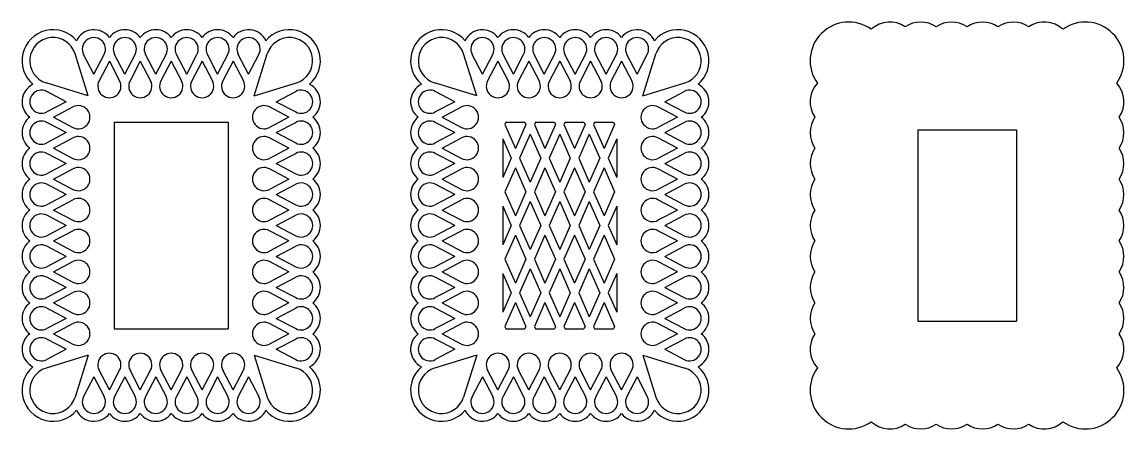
# Model space of a CAD drawing. Extents: x -1143 to -532, y -82 to 235.
# Drawn here: x -816.8 to -531.8, y -82.2 to 23 of the extents above; entities that cross this region are included whole.
import ezdxf

# ---------------------------------------------------------------- set-up
doc = ezdxf.new("R2010")
doc.units = 0
doc.layers.get('0').update_dxf_attribs({"linetype": 'CONTINUOUS'})

msp = doc.modelspace()

# ---------------------------------------------------------------- linework, layer by layer
for p, q in [((-799.726713, 3.871762), (-803.108214, 14.762571)), ((-798.247519, 9.540502), (-800.90246, 14.586526)), ((-798.247519, 9.540502), (-795.592578, 14.586526)), ((-790.247519, 9.540502), (-792.90246, 14.586526)), ((-790.247519, 9.540502), (-787.592578, 14.586526)), ((-782.247519, 9.540502), (-784.90246, 14.586526)), ((-782.247519, 9.540502), (-779.592578, 14.586526)), ((-774.247519, 9.540502), (-776.90246, 14.586526)), ((-774.247519, 9.540502), (-771.592578, 14.586526)), ((-766.247519, 9.540502), (-768.90246, 14.586526)), ((-766.247519, 9.540502), (-763.592578, 14.586526)), ((-758.247519, 9.540502), (-760.90246, 14.586526)), ((-758.247519, 9.540502), (-755.592578, 14.586526)), ((-756.768325, 3.871762), (-753.386824, 14.762571)), ((-699.225152, 3.871762), (-702.606653, 14.762571)), ((-697.745958, 9.540502), (-700.4009, 14.586526)), ((-697.745958, 9.540502), (-695.091017, 14.586526)), ((-689.745958, 9.540502), (-692.4009, 14.586526)), ((-689.745958, 9.540502), (-687.091017, 14.586526)), ((-681.745958, 9.540502), (-684.4009, 14.586526)), ((-681.745958, 9.540502), (-679.091017, 14.586526)), ((-673.745958, 9.540502), (-676.4009, 14.586526)), ((-673.745958, 9.540502), (-671.091017, 14.586526)), ((-665.745958, 9.540502), (-668.4009, 14.586526)), ((-665.745958, 9.540502), (-663.091017, 14.586526)), ((-657.745958, 9.540502), (-660.4009, 14.586526)), ((-657.745958, 9.540502), (-655.091017, 14.586526)), ((-656.266765, 3.871762), (-652.885263, 14.762571)), ((-794.247519, 12.847694), (-796.90246, 7.80167)), ((-794.247519, 12.847694), (-791.592578, 7.80167)), ((-786.247519, 12.847694), (-788.90246, 7.80167)), ((-786.247519, 12.847694), (-783.592578, 7.80167)), ((-778.247519, 12.847694), (-780.90246, 7.80167)), ((-778.247519, 12.847694), (-775.592578, 7.80167)), ((-770.247519, 12.847694), (-772.90246, 7.80167)), ((-770.247519, 12.847694), (-767.592578, 7.80167)), ((-762.247519, 12.847694), (-764.90246, 7.80167)), ((-762.247519, 12.847694), (-759.592578, 7.80167)), ((-693.745958, 12.847694), (-696.4009, 7.80167)), ((-693.745958, 12.847694), (-691.091017, 7.80167)), ((-685.745958, 12.847694), (-688.4009, 7.80167)), ((-685.745958, 12.847694), (-683.091017, 7.80167)), ((-677.745958, 12.847694), (-680.4009, 7.80167)), ((-677.745958, 12.847694), (-675.091017, 7.80167)), ((-669.745958, 12.847694), (-672.4009, 7.80167)), ((-669.745958, 12.847694), (-667.091017, 7.80167)), ((-661.745958, 12.847694), (-664.4009, 7.80167)), ((-661.745958, 12.847694), (-659.091017, 7.80167)), ((-799.726713, 3.871762), (-810.617522, 7.253263)), ((-756.768325, 3.871762), (-745.877516, 7.253263)), ((-699.225152, 3.871762), (-710.115961, 7.253263)), ((-656.266765, 3.871762), (-645.375955, 7.253263)), ((-805.395453, 2.392569), (-810.441476, 5.04751)), ((-751.099585, 2.392569), (-746.053562, 5.04751)), ((-704.893892, 2.392569), (-709.939916, 5.04751)), ((-650.598025, 2.392569), (-645.552001, 5.04751)), ((-805.395453, 2.392569), (-810.441476, -0.262373)), ((-808.702644, -1.607431), (-803.65662, 1.04751)), ((-747.792394, -1.607431), (-752.838417, 1.04751)), ((-751.099585, 2.392569), (-746.053562, -0.262373)), ((-704.893892, 2.392569), (-709.939916, -0.262373)), ((-708.201083, -1.607431), (-703.15506, 1.04751)), ((-647.290833, -1.607431), (-652.336857, 1.04751)), ((-650.598025, 2.392569), (-645.552001, -0.262373)), ((-808.702644, -1.607431), (-803.65662, -4.262373)), ((-747.792394, -1.607431), (-752.838417, -4.262373)), ((-708.201083, -1.607431), (-703.15506, -4.262373)), ((-647.290833, -1.607431), (-652.336857, -4.262373)), ((-805.395453, -5.607431), (-810.441476, -2.95249)), ((-805.395453, -5.607431), (-810.441476, -8.262373)), ((-792.997519, -2.857381), (-792.997519, -56.357481)), ((-792.997519, -2.857381), (-763.497519, -2.857381)), ((-763.497519, -2.857381), (-763.497519, -56.357481)), ((-751.099585, -5.607431), (-746.053562, -2.95249)), ((-751.099585, -5.607431), (-746.053562, -8.262373)), ((-704.893892, -5.607431), (-709.939916, -2.95249)), ((-704.893892, -5.607431), (-709.939916, -8.262373)), ((-691.664484, -2.857381), (-691.944384, -3.494717)), ((-691.944384, -3.494717), (-689.213918, -9.71203)), ((-691.664484, -2.857381), (-686.763351, -2.857381)), ((-686.483451, -3.494717), (-689.213918, -9.71203)), ((-686.763351, -2.857381), (-686.483451, -3.494717)), ((-684.019178, -2.857381), (-684.299078, -3.494717)), ((-684.299078, -3.494717), (-681.568611, -9.71203)), ((-684.019178, -2.857381), (-679.118045, -2.857381)), ((-678.838145, -3.494717), (-681.568611, -9.71203)), ((-679.118045, -2.857381), (-678.838145, -3.494717)), ((-676.373872, -2.857381), (-676.653772, -3.494717)), ((-676.653772, -3.494717), (-673.923305, -9.71203)), ((-676.373872, -2.857381), (-671.472738, -2.857381)), ((-671.192839, -3.494717), (-673.923305, -9.71203)), ((-671.472738, -2.857381), (-671.192839, -3.494717)), ((-668.728566, -2.857381), (-669.008465, -3.494717)), ((-669.008465, -3.494717), (-666.277999, -9.71203)), ((-668.728566, -2.857381), (-663.827432, -2.857381)), ((-663.547532, -3.494717), (-666.277999, -9.71203)), ((-663.827432, -2.857381), (-663.547532, -3.494717)), ((-650.598025, -5.607431), (-645.552001, -2.95249)), ((-650.598025, -5.607431), (-645.552001, -8.262373)), ((-585.134043, -4.857381), (-559.634043, -4.857381)), ((-585.134043, -4.857381), (-585.134043, -54.357481)), ((-559.634043, -4.857381), (-559.634043, -54.357481)), ((-808.702644, -9.607431), (-803.65662, -6.95249)), ((-747.792394, -9.607431), (-752.838417, -6.95249)), ((-708.201083, -9.607431), (-703.15506, -6.95249)), ((-692.495958, -7.212625), (-690.306104, -12.198955)), ((-692.495958, -7.212625), (-692.495958, -17.185285)), ((-685.391265, -5.981642), (-688.121731, -12.198955)), ((-685.391265, -5.981642), (-682.660798, -12.198955)), ((-677.745958, -5.981642), (-680.476425, -12.198955)), ((-677.745958, -5.981642), (-675.015492, -12.198955)), ((-670.100652, -5.981642), (-672.831119, -12.198955)), ((-670.100652, -5.981642), (-667.370185, -12.198955)), ((-662.995958, -7.212625), (-665.185812, -12.198955)), ((-662.995958, -7.212625), (-662.995958, -17.185285)), ((-647.290833, -9.607431), (-652.336857, -6.95249)), ((-805.395453, -13.607431), (-810.441476, -10.95249)), ((-808.702644, -9.607431), (-803.65662, -12.262373)), ((-747.792394, -9.607431), (-752.838417, -12.262373)), ((-751.099585, -13.607431), (-746.053562, -10.95249)), ((-704.893892, -13.607431), (-709.939916, -10.95249)), ((-708.201083, -9.607431), (-703.15506, -12.262373)), ((-647.290833, -9.607431), (-652.336857, -12.262373)), ((-650.598025, -13.607431), (-645.552001, -10.95249)), ((-805.395453, -13.607431), (-810.441476, -16.262373)), ((-751.099585, -13.607431), (-746.053562, -16.262373)), ((-704.893892, -13.607431), (-709.939916, -16.262373)), ((-690.306104, -12.198955), (-692.495958, -17.185285)), ((-688.121731, -12.198955), (-685.391265, -18.416268)), ((-682.660798, -12.198955), (-685.391265, -18.416268)), ((-680.476425, -12.198955), (-677.745958, -18.416268)), ((-675.015492, -12.198955), (-677.745958, -18.416268)), ((-672.831119, -12.198955), (-670.100652, -18.416268)), ((-667.370185, -12.198955), (-670.100652, -18.416268)), ((-665.185812, -12.198955), (-662.995958, -17.185285)), ((-650.598025, -13.607431), (-645.552001, -16.262373)), ((-808.702644, -17.607431), (-803.65662, -14.95249)), ((-747.792394, -17.607431), (-752.838417, -14.95249)), ((-708.201083, -17.607431), (-703.15506, -14.95249)), ((-689.213918, -14.685881), (-691.944384, -20.903193)), ((-689.213918, -14.685881), (-686.483451, -20.903193)), ((-681.568611, -14.685881), (-684.299078, -20.903193)), ((-681.568611, -14.685881), (-678.838145, -20.903193)), ((-673.923305, -14.685881), (-676.653772, -20.903193)), ((-673.923305, -14.685881), (-671.192839, -20.903193)), ((-666.277999, -14.685881), (-669.008465, -20.903193)), ((-666.277999, -14.685881), (-663.547532, -20.903193)), ((-647.290833, -17.607431), (-652.336857, -14.95249)), ((-805.395453, -21.607431), (-810.441476, -18.95249)), ((-808.702644, -17.607431), (-803.65662, -20.262373)), ((-747.792394, -17.607431), (-752.838417, -20.262373)), ((-751.099585, -21.607431), (-746.053562, -18.95249)), ((-704.893892, -21.607431), (-709.939916, -18.95249)), ((-708.201083, -17.607431), (-703.15506, -20.262373)), ((-647.290833, -17.607431), (-652.336857, -20.262373)), ((-650.598025, -21.607431), (-645.552001, -18.95249)), ((-805.395453, -21.607431), (-810.441476, -24.262373)), ((-751.099585, -21.607431), (-746.053562, -24.262373)), ((-704.893892, -21.607431), (-709.939916, -24.262373)), ((-691.944384, -20.903193), (-689.213918, -27.120506)), ((-686.483451, -20.903193), (-689.213918, -27.120506)), ((-684.299078, -20.903193), (-681.568611, -27.120506)), ((-678.838145, -20.903193), (-681.568611, -27.120506)), ((-676.653772, -20.903193), (-673.923305, -27.120506)), ((-671.192839, -20.903193), (-673.923305, -27.120506)), ((-669.008465, -20.903193), (-666.277999, -27.120506)), ((-663.547532, -20.903193), (-666.277999, -27.120506)), ((-650.598025, -21.607431), (-645.552001, -24.262373)), ((-808.702644, -25.607431), (-803.65662, -22.95249)), ((-808.702644, -25.607431), (-803.65662, -28.262373)), ((-747.792394, -25.607431), (-752.838417, -22.95249)), ((-747.792394, -25.607431), (-752.838417, -28.262373)), ((-708.201083, -25.607431), (-703.15506, -22.95249)), ((-708.201083, -25.607431), (-703.15506, -28.262373)), ((-692.495958, -24.621101), (-690.306104, -29.607431)), ((-692.495958, -24.621101), (-692.495958, -34.593762)), ((-685.391265, -23.390119), (-688.121731, -29.607431)), ((-685.391265, -23.390119), (-682.660798, -29.607431)), ((-677.745958, -23.390119), (-680.476425, -29.607431)), ((-677.745958, -23.390119), (-675.015492, -29.607431)), ((-670.100652, -23.390119), (-672.831119, -29.607431)), ((-670.100652, -23.390119), (-667.370185, -29.607431)), ((-662.995958, -24.621101), (-665.185812, -29.607431)), ((-662.995958, -24.621101), (-662.995958, -34.593762)), ((-647.290833, -25.607431), (-652.336857, -22.95249)), ((-647.290833, -25.607431), (-652.336857, -28.262373)), ((-805.395453, -29.607431), (-810.441476, -26.95249)), ((-751.099585, -29.607431), (-746.053562, -26.95249)), ((-704.893892, -29.607431), (-709.939916, -26.95249)), ((-650.598025, -29.607431), (-645.552001, -26.95249)), ((-805.395453, -29.607431), (-810.441476, -32.262373)), ((-808.702644, -33.607431), (-803.65662, -30.95249)), ((-747.792394, -33.607431), (-752.838417, -30.95249)), ((-751.099585, -29.607431), (-746.053562, -32.262373)), ((-704.893892, -29.607431), (-709.939916, -32.262373)), ((-708.201083, -33.607431), (-703.15506, -30.95249)), ((-690.306104, -29.607431), (-692.495958, -34.593762)), ((-688.121731, -29.607431), (-685.391265, -35.824744)), ((-682.660798, -29.607431), (-685.391265, -35.824744)), ((-680.476425, -29.607431), (-677.745958, -35.824744)), ((-675.015492, -29.607431), (-677.745958, -35.824744)), ((-672.831119, -29.607431), (-670.100652, -35.824744)), ((-667.370185, -29.607431), (-670.100652, -35.824744)), ((-665.185812, -29.607431), (-662.995958, -34.593762)), ((-647.290833, -33.607431), (-652.336857, -30.95249)), ((-650.598025, -29.607431), (-645.552001, -32.262373)), ((-808.702644, -33.607431), (-803.65662, -36.262373)), ((-747.792394, -33.607431), (-752.838417, -36.262373)), ((-708.201083, -33.607431), (-703.15506, -36.262373)), ((-689.213918, -32.094357), (-691.944384, -38.31167)), ((-689.213918, -32.094357), (-686.483451, -38.31167)), ((-681.568611, -32.094357), (-684.299078, -38.31167)), ((-681.568611, -32.094357), (-678.838145, -38.31167)), ((-673.923305, -32.094357), (-676.653772, -38.31167)), ((-673.923305, -32.094357), (-671.192839, -38.31167)), ((-666.277999, -32.094357), (-669.008465, -38.31167)), ((-666.277999, -32.094357), (-663.547532, -38.31167)), ((-647.290833, -33.607431), (-652.336857, -36.262373)), ((-805.395453, -37.607431), (-810.441476, -34.95249)), ((-751.099585, -37.607431), (-746.053562, -34.95249)), ((-704.893892, -37.607431), (-709.939916, -34.95249)), ((-650.598025, -37.607431), (-645.552001, -34.95249)), ((-805.395453, -37.607431), (-810.441476, -40.262373)), ((-808.702644, -41.607431), (-803.65662, -38.95249)), ((-747.792394, -41.607431), (-752.838417, -38.95249)), ((-751.099585, -37.607431), (-746.053562, -40.262373)), ((-704.893892, -37.607431), (-709.939916, -40.262373)), ((-708.201083, -41.607431), (-703.15506, -38.95249)), ((-691.944384, -38.31167), (-689.213918, -44.528982)), ((-686.483451, -38.31167), (-689.213918, -44.528982)), ((-684.299078, -38.31167), (-681.568611, -44.528982)), ((-678.838145, -38.31167), (-681.568611, -44.528982)), ((-676.653772, -38.31167), (-673.923305, -44.528982)), ((-671.192839, -38.31167), (-673.923305, -44.528982)), ((-669.008465, -38.31167), (-666.277999, -44.528982)), ((-663.547532, -38.31167), (-666.277999, -44.528982)), ((-647.290833, -41.607431), (-652.336857, -38.95249)), ((-650.598025, -37.607431), (-645.552001, -40.262373)), ((-808.702644, -41.607431), (-803.65662, -44.262373)), ((-747.792394, -41.607431), (-752.838417, -44.262373)), ((-708.201083, -41.607431), (-703.15506, -44.262373)), ((-692.495958, -42.029577), (-690.306104, -47.015908)), ((-692.495958, -42.029577), (-692.495958, -52.002238)), ((-685.391265, -40.798595), (-688.121731, -47.015908)), ((-685.391265, -40.798595), (-682.660798, -47.015908)), ((-677.745958, -40.798595), (-680.476425, -47.015908)), ((-677.745958, -40.798595), (-675.015492, -47.015908)), ((-670.100652, -40.798595), (-672.831119, -47.015908)), ((-670.100652, -40.798595), (-667.370185, -47.015908)), ((-662.995958, -42.029577), (-665.185812, -47.015908)), ((-662.995958, -42.029577), (-662.995958, -52.002238)), ((-647.290833, -41.607431), (-652.336857, -44.262373)), ((-805.395453, -45.607431), (-810.441476, -42.95249)), ((-751.099585, -45.607431), (-746.053562, -42.95249)), ((-704.893892, -45.607431), (-709.939916, -42.95249)), ((-650.598025, -45.607431), (-645.552001, -42.95249)), ((-805.395453, -45.607431), (-810.441476, -48.262373)), ((-808.702644, -49.607431), (-803.65662, -46.95249)), ((-747.792394, -49.607431), (-752.838417, -46.95249)), ((-751.099585, -45.607431), (-746.053562, -48.262373)), ((-704.893892, -45.607431), (-709.939916, -48.262373)), ((-708.201083, -49.607431), (-703.15506, -46.95249)), ((-690.306104, -47.015908), (-692.495958, -52.002238)), ((-688.121731, -47.015908), (-685.391265, -53.23322)), ((-682.660798, -47.015908), (-685.391265, -53.23322)), ((-680.476425, -47.015908), (-677.745958, -53.23322)), ((-675.015492, -47.015908), (-677.745958, -53.23322)), ((-672.831119, -47.015908), (-670.100652, -53.23322)), ((-667.370185, -47.015908), (-670.100652, -53.23322)), ((-665.185812, -47.015908), (-662.995958, -52.002238)), ((-647.290833, -49.607431), (-652.336857, -46.95249)), ((-650.598025, -45.607431), (-645.552001, -48.262373)), ((-805.395453, -53.607431), (-810.441476, -50.95249)), ((-808.702644, -49.607431), (-803.65662, -52.262373)), ((-747.792394, -49.607431), (-752.838417, -52.262373)), ((-751.099585, -53.607431), (-746.053562, -50.95249)), ((-704.893892, -53.607431), (-709.939916, -50.95249)), ((-708.201083, -49.607431), (-703.15506, -52.262373)), ((-689.213918, -49.502833), (-691.944384, -55.720146)), ((-689.213918, -49.502833), (-686.483451, -55.720146)), ((-681.568611, -49.502833), (-684.299078, -55.720146)), ((-681.568611, -49.502833), (-678.838145, -55.720146)), ((-673.923305, -49.502833), (-676.653772, -55.720146)), ((-673.923305, -49.502833), (-671.192839, -55.720146)), ((-666.277999, -49.502833), (-669.008465, -55.720146)), ((-666.277999, -49.502833), (-663.547532, -55.720146)), ((-647.290833, -49.607431), (-652.336857, -52.262373)), ((-650.598025, -53.607431), (-645.552001, -50.95249)), ((-805.395453, -53.607431), (-810.441476, -56.262373)), ((-751.099585, -53.607431), (-746.053562, -56.262373)), ((-704.893892, -53.607431), (-709.939916, -56.262373)), ((-650.598025, -53.607431), (-645.552001, -56.262373)), ((-808.702644, -57.607431), (-803.65662, -54.95249)), ((-792.997519, -56.357481), (-763.497519, -56.357481)), ((-747.792394, -57.607431), (-752.838417, -54.95249)), ((-708.201083, -57.607431), (-703.15506, -54.95249)), ((-691.944384, -55.720146), (-691.664484, -56.357481)), ((-691.664484, -56.357481), (-686.763351, -56.357481)), ((-686.483451, -55.720146), (-686.763351, -56.357481)), ((-684.299078, -55.720146), (-684.019178, -56.357481)), ((-684.019178, -56.357481), (-679.118045, -56.357481)), ((-678.838145, -55.720146), (-679.118045, -56.357481)), ((-676.653772, -55.720146), (-676.373872, -56.357481)), ((-676.373872, -56.357481), (-671.472738, -56.357481)), ((-671.192839, -55.720146), (-671.472738, -56.357481)), ((-669.008465, -55.720146), (-668.728566, -56.357481)), ((-668.728566, -56.357481), (-663.827432, -56.357481)), ((-663.547532, -55.720146), (-663.827432, -56.357481)), ((-647.290833, -57.607431), (-652.336857, -54.95249)), ((-585.134043, -54.357481), (-559.634043, -54.357481)), ((-805.395453, -61.607431), (-810.441476, -58.95249)), ((-808.702644, -57.607431), (-803.65662, -60.262373)), ((-747.792394, -57.607431), (-752.838417, -60.262373)), ((-751.099585, -61.607431), (-746.053562, -58.95249)), ((-704.893892, -61.607431), (-709.939916, -58.95249)), ((-708.201083, -57.607431), (-703.15506, -60.262373)), ((-647.290833, -57.607431), (-652.336857, -60.262373)), ((-650.598025, -61.607431), (-645.552001, -58.95249)), ((-805.395453, -61.607431), (-810.441476, -64.262373)), ((-751.099585, -61.607431), (-746.053562, -64.262373)), ((-704.893892, -61.607431), (-709.939916, -64.262373)), ((-650.598025, -61.607431), (-645.552001, -64.262373)), ((-799.726713, -63.086625), (-810.617522, -66.468126)), ((-799.726713, -63.086625), (-803.108214, -73.977434)), ((-756.768325, -63.086625), (-753.386824, -73.977434)), ((-756.768325, -63.086625), (-745.877516, -66.468126)), ((-699.225152, -63.086625), (-710.115961, -66.468126)), ((-699.225152, -63.086625), (-702.606653, -73.977434)), ((-656.266765, -63.086625), (-645.375955, -66.468126)), ((-656.266765, -63.086625), (-652.885263, -73.977434)), ((-794.247519, -72.062557), (-796.90246, -67.016533)), ((-794.247519, -72.062557), (-791.592578, -67.016533)), ((-786.247519, -72.062557), (-788.90246, -67.016533)), ((-786.247519, -72.062557), (-783.592578, -67.016533)), ((-778.247519, -72.062557), (-780.90246, -67.016533)), ((-778.247519, -72.062557), (-775.592578, -67.016533)), ((-770.247519, -72.062557), (-772.90246, -67.016533)), ((-770.247519, -72.062557), (-767.592578, -67.016533)), ((-762.247519, -72.062557), (-764.90246, -67.016533)), ((-762.247519, -72.062557), (-759.592578, -67.016533)), ((-693.745958, -72.062557), (-696.4009, -67.016533)), ((-693.745958, -72.062557), (-691.091017, -67.016533)), ((-685.745958, -72.062557), (-688.4009, -67.016533)), ((-685.745958, -72.062557), (-683.091017, -67.016533)), ((-677.745958, -72.062557), (-680.4009, -67.016533)), ((-677.745958, -72.062557), (-675.091017, -67.016533)), ((-669.745958, -72.062557), (-672.4009, -67.016533)), ((-669.745958, -72.062557), (-667.091017, -67.016533)), ((-661.745958, -72.062557), (-664.4009, -67.016533)), ((-661.745958, -72.062557), (-659.091017, -67.016533)), ((-798.247519, -68.755365), (-800.90246, -73.801389)), ((-798.247519, -68.755365), (-795.592578, -73.801389)), ((-790.247519, -68.755365), (-792.90246, -73.801389)), ((-790.247519, -68.755365), (-787.592578, -73.801389)), ((-782.247519, -68.755365), (-784.90246, -73.801389)), ((-782.247519, -68.755365), (-779.592578, -73.801389)), ((-774.247519, -68.755365), (-776.90246, -73.801389)), ((-774.247519, -68.755365), (-771.592578, -73.801389)), ((-766.247519, -68.755365), (-768.90246, -73.801389)), ((-766.247519, -68.755365), (-763.592578, -73.801389)), ((-758.247519, -68.755365), (-760.90246, -73.801389)), ((-758.247519, -68.755365), (-755.592578, -73.801389)), ((-697.745958, -68.755365), (-700.4009, -73.801389)), ((-697.745958, -68.755365), (-695.091017, -73.801389)), ((-689.745958, -68.755365), (-692.4009, -73.801389)), ((-689.745958, -68.755365), (-687.091017, -73.801389)), ((-681.745958, -68.755365), (-684.4009, -73.801389)), ((-681.745958, -68.755365), (-679.091017, -73.801389)), ((-673.745958, -68.755365), (-676.4009, -73.801389)), ((-673.745958, -68.755365), (-671.091017, -73.801389)), ((-665.745958, -68.755365), (-668.4009, -73.801389)), ((-665.745958, -68.755365), (-663.091017, -73.801389)), ((-657.745958, -68.755365), (-660.4009, -73.801389)), ((-657.745958, -68.755365), (-655.091017, -73.801389))]:
    msp.add_line(p, q)
for centre, radius, start, end in [((-602.974886, 12.983411), 10, 54.36809, 215.63191), ((-592.384043, 15.983411), 7, 55.150095, 132.900433), ((-584.384043, 15.983411), 7, 55.150095, 124.849905), ((-576.384043, 15.983411), 7, 55.150095, 124.849905), ((-568.384043, 15.983411), 7, 55.150095, 124.849905), ((-560.384043, 15.983411), 7, 55.150095, 124.849905), ((-552.384043, 15.983411), 7, 47.099567, 124.849905), ((-541.793201, 12.983411), 10, 324.36809, 125.63191), ((-808.838361, 12.983411), 8, 40.391499, 229.608501), ((-798.247519, 15.983411), 5, 36.869898, 154.09941), ((-790.247519, 15.983411), 5, 36.869898, 143.130102), ((-782.247519, 15.983411), 5, 36.869898, 143.130102), ((-774.247519, 15.983411), 5, 36.869898, 143.130102), ((-766.247519, 15.983411), 5, 36.869898, 143.130102), ((-758.247519, 15.983411), 5, 25.90059, 143.130102), ((-747.656677, 12.983411), 8, 310.391499, 139.608501), ((-708.3368, 12.983411), 8, 40.391499, 229.608501), ((-697.745958, 15.983411), 5, 36.869898, 154.09941), ((-689.745958, 15.983411), 5, 36.869898, 143.130102), ((-681.745958, 15.983411), 5, 36.869898, 143.130102), ((-673.745958, 15.983411), 5, 36.869898, 143.130102), ((-665.745958, 15.983411), 5, 36.869898, 143.130102), ((-657.745958, 15.983411), 5, 25.90059, 143.130102), ((-647.155116, 12.983411), 8, 310.391499, 139.608501), ((-808.838361, 12.983411), 6, 17.249113, 252.750887), ((-798.247519, 15.983411), 3, 332.249113, 207.750887), ((-790.247519, 15.983411), 3, 332.249113, 207.750887), ((-782.247519, 15.983411), 3, 332.249113, 207.750887), ((-774.247519, 15.983411), 3, 332.249113, 207.750887), ((-766.247519, 15.983411), 3, 332.249113, 207.750887), ((-758.247519, 15.983411), 3, 332.249113, 207.750887), ((-747.656677, 12.983411), 6, 287.249113, 162.750887), ((-708.3368, 12.983411), 6, 17.249113, 252.750887), ((-697.745958, 15.983411), 3, 332.249113, 207.750887), ((-689.745958, 15.983411), 3, 332.249113, 207.750887), ((-681.745958, 15.983411), 3, 332.249113, 207.750887), ((-673.745958, 15.983411), 3, 332.249113, 207.750887), ((-665.745958, 15.983411), 3, 332.249113, 207.750887), ((-657.745958, 15.983411), 3, 332.249113, 207.750887), ((-647.155116, 12.983411), 6, 287.249113, 162.750887), ((-811.838361, 2.392569), 5, 115.90059, 233.130102), ((-794.247519, 6.404785), 3, 152.249113, 27.750887), ((-786.247519, 6.404785), 3, 152.249113, 27.750887), ((-778.247519, 6.404785), 3, 152.249113, 27.750887), ((-770.247519, 6.404785), 3, 152.249113, 27.750887), ((-762.247519, 6.404785), 3, 152.249113, 27.750887), ((-744.656677, 2.392569), 5, 306.869898, 64.09941), ((-711.3368, 2.392569), 5, 115.90059, 233.130102), ((-693.745958, 6.404785), 3, 152.249113, 27.750887), ((-685.745958, 6.404785), 3, 152.249113, 27.750887), ((-677.745958, 6.404785), 3, 152.249113, 27.750887), ((-669.745958, 6.404785), 3, 152.249113, 27.750887), ((-661.745958, 6.404785), 3, 152.249113, 27.750887), ((-644.155116, 2.392569), 5, 306.869898, 64.09941), ((-605.974886, 2.392569), 7, 137.099567, 214.849905), ((-538.793201, 2.392569), 7, 325.150095, 42.900433), ((-811.838361, 2.392569), 3, 62.249113, 297.750887), ((-744.656677, 2.392569), 3, 242.249113, 117.750887), ((-711.3368, 2.392569), 3, 62.249113, 297.750887), ((-644.155116, 2.392569), 3, 242.249113, 117.750887), ((-802.259736, -1.607431), 3, 242.249113, 117.750887), ((-754.235302, -1.607431), 3, 62.249113, 297.750887), ((-701.758175, -1.607431), 3, 242.249113, 117.750887), ((-653.733741, -1.607431), 3, 62.249113, 297.750887), ((-811.838361, -5.607431), 5, 126.869898, 233.130102), ((-811.838361, -5.607431), 3, 62.249113, 297.750887), ((-744.656677, -5.607431), 3, 242.249113, 117.750887), ((-744.656677, -5.607431), 5, 306.869898, 53.130102), ((-711.3368, -5.607431), 5, 126.869898, 233.130102), ((-711.3368, -5.607431), 3, 62.249113, 297.750887), ((-644.155116, -5.607431), 3, 242.249113, 117.750887), ((-644.155116, -5.607431), 5, 306.869898, 53.130102), ((-605.974886, -5.607431), 7, 145.150095, 214.849905), ((-538.793201, -5.607431), 7, 325.150095, 34.849905), ((-802.259736, -9.607431), 3, 242.249113, 117.750887), ((-754.235302, -9.607431), 3, 62.249113, 297.750887), ((-701.758175, -9.607431), 3, 242.249113, 117.750887), ((-653.733741, -9.607431), 3, 62.249113, 297.750887), ((-811.838361, -13.607431), 5, 126.869898, 233.130102), ((-811.838361, -13.607431), 3, 62.249113, 297.750887), ((-744.656677, -13.607431), 3, 242.249113, 117.750887), ((-744.656677, -13.607431), 5, 306.869898, 53.130102), ((-711.3368, -13.607431), 5, 126.869898, 233.130102), ((-711.3368, -13.607431), 3, 62.249113, 297.750887), ((-644.155116, -13.607431), 3, 242.249113, 117.750887), ((-644.155116, -13.607431), 5, 306.869898, 53.130102), ((-605.974886, -13.607431), 7, 145.150095, 214.849905), ((-538.793201, -13.607431), 7, 325.150095, 34.849905), ((-802.259736, -17.607431), 3, 242.249113, 117.750887), ((-754.235302, -17.607431), 3, 62.249113, 297.750887), ((-701.758175, -17.607431), 3, 242.249113, 117.750887), ((-653.733741, -17.607431), 3, 62.249113, 297.750887), ((-811.838361, -21.607431), 5, 126.869898, 233.130102), ((-811.838361, -21.607431), 3, 62.249113, 297.750887), ((-744.656677, -21.607431), 3, 242.249113, 117.750887), ((-744.656677, -21.607431), 5, 306.869898, 53.130102), ((-711.3368, -21.607431), 5, 126.869898, 233.130102), ((-711.3368, -21.607431), 3, 62.249113, 297.750887), ((-644.155116, -21.607431), 3, 242.249113, 117.750887), ((-644.155116, -21.607431), 5, 306.869898, 53.130102), ((-605.974886, -21.607431), 7, 145.150095, 214.849905), ((-538.793201, -21.607431), 7, 325.150095, 34.849905), ((-802.259736, -25.607431), 3, 242.249113, 117.750887), ((-754.235302, -25.607431), 3, 62.249113, 297.750887), ((-701.758175, -25.607431), 3, 242.249113, 117.750887), ((-653.733741, -25.607431), 3, 62.249113, 297.750887), ((-811.838361, -29.607431), 5, 126.869898, 233.130102), ((-744.656677, -29.607431), 5, 306.869898, 53.130102), ((-711.3368, -29.607431), 5, 126.869898, 233.130102), ((-644.155116, -29.607431), 5, 306.869898, 53.130102), ((-605.974886, -29.607431), 7, 145.150095, 214.849905), ((-538.793201, -29.607431), 7, 325.150095, 34.849905), ((-811.838361, -29.607431), 3, 62.249113, 297.750887), ((-744.656677, -29.607431), 3, 242.249113, 117.750887), ((-711.3368, -29.607431), 3, 62.249113, 297.750887), ((-644.155116, -29.607431), 3, 242.249113, 117.750887), ((-802.259736, -33.607431), 3, 242.249113, 117.750887), ((-754.235302, -33.607431), 3, 62.249113, 297.750887), ((-701.758175, -33.607431), 3, 242.249113, 117.750887), ((-653.733741, -33.607431), 3, 62.249113, 297.750887), ((-811.838361, -37.607431), 5, 126.869898, 233.130102), ((-744.656677, -37.607431), 5, 306.869898, 53.130102), ((-711.3368, -37.607431), 5, 126.869898, 233.130102), ((-644.155116, -37.607431), 5, 306.869898, 53.130102), ((-605.974886, -37.607431), 7, 145.150095, 214.849905), ((-538.793201, -37.607431), 7, 325.150095, 34.849905), ((-811.838361, -37.607431), 3, 62.249113, 297.750887), ((-744.656677, -37.607431), 3, 242.249113, 117.750887), ((-711.3368, -37.607431), 3, 62.249113, 297.750887), ((-644.155116, -37.607431), 3, 242.249113, 117.750887), ((-802.259736, -41.607431), 3, 242.249113, 117.750887), ((-754.235302, -41.607431), 3, 62.249113, 297.750887), ((-701.758175, -41.607431), 3, 242.249113, 117.750887), ((-653.733741, -41.607431), 3, 62.249113, 297.750887), ((-811.838361, -45.607431), 5, 126.869898, 233.130102), ((-811.838361, -45.607431), 3, 62.249113, 297.750887), ((-744.656677, -45.607431), 3, 242.249113, 117.750887), ((-744.656677, -45.607431), 5, 306.869898, 53.130102), ((-711.3368, -45.607431), 5, 126.869898, 233.130102), ((-711.3368, -45.607431), 3, 62.249113, 297.750887), ((-644.155116, -45.607431), 3, 242.249113, 117.750887), ((-644.155116, -45.607431), 5, 306.869898, 53.130102), ((-605.974886, -45.607431), 7, 145.150095, 214.849905), ((-538.793201, -45.607431), 7, 325.150095, 34.849905), ((-802.259736, -49.607431), 3, 242.249113, 117.750887), ((-754.235302, -49.607431), 3, 62.249113, 297.750887), ((-701.758175, -49.607431), 3, 242.249113, 117.750887), ((-653.733741, -49.607431), 3, 62.249113, 297.750887), ((-811.838361, -53.607431), 5, 126.869898, 233.130102), ((-811.838361, -53.607431), 3, 62.249113, 297.750887), ((-744.656677, -53.607431), 3, 242.249113, 117.750887), ((-744.656677, -53.607431), 5, 306.869898, 53.130102), ((-711.3368, -53.607431), 5, 126.869898, 233.130102), ((-711.3368, -53.607431), 3, 62.249113, 297.750887), ((-644.155116, -53.607431), 3, 242.249113, 117.750887), ((-644.155116, -53.607431), 5, 306.869898, 53.130102), ((-605.974886, -53.607431), 7, 145.150095, 214.849905), ((-538.793201, -53.607431), 7, 325.150095, 34.849905), ((-802.259736, -57.607431), 3, 242.249113, 117.750887), ((-754.235302, -57.607431), 3, 62.249113, 297.750887), ((-701.758175, -57.607431), 3, 242.249113, 117.750887), ((-653.733741, -57.607431), 3, 62.249113, 297.750887), ((-811.838361, -61.607431), 5, 126.869898, 244.09941), ((-811.838361, -61.607431), 3, 62.249113, 297.750887), ((-744.656677, -61.607431), 3, 242.249113, 117.750887), ((-744.656677, -61.607431), 5, 295.90059, 53.130102), ((-711.3368, -61.607431), 5, 126.869898, 244.09941), ((-711.3368, -61.607431), 3, 62.249113, 297.750887), ((-644.155116, -61.607431), 3, 242.249113, 117.750887), ((-644.155116, -61.607431), 5, 295.90059, 53.130102), ((-605.974886, -61.607431), 7, 145.150095, 222.900433), ((-538.793201, -61.607431), 7, 317.099567, 34.849905), ((-794.247519, -65.619648), 3, 332.249113, 207.750887), ((-786.247519, -65.619648), 3, 332.249113, 207.750887), ((-778.247519, -65.619648), 3, 332.249113, 207.750887), ((-770.247519, -65.619648), 3, 332.249113, 207.750887), ((-762.247519, -65.619648), 3, 332.249113, 207.750887), ((-693.745958, -65.619648), 3, 332.249113, 207.750887), ((-685.745958, -65.619648), 3, 332.249113, 207.750887), ((-677.745958, -65.619648), 3, 332.249113, 207.750887), ((-669.745958, -65.619648), 3, 332.249113, 207.750887), ((-661.745958, -65.619648), 3, 332.249113, 207.750887), ((-808.838361, -72.198274), 8, 130.391499, 319.608501), ((-808.838361, -72.198274), 6, 107.249113, 342.750887), ((-747.656677, -72.198274), 8, 220.391499, 49.608501), ((-747.656677, -72.198274), 6, 197.249113, 72.750887), ((-708.3368, -72.198274), 8, 130.391499, 319.608501), ((-708.3368, -72.198274), 6, 107.249113, 342.750887), ((-647.155116, -72.198274), 8, 220.391499, 49.608501), ((-647.155116, -72.198274), 6, 197.249113, 72.750887), ((-602.974886, -72.198274), 10, 144.36809, 305.63191), ((-541.793201, -72.198274), 10, 234.36809, 35.63191), ((-798.247519, -75.198274), 3, 152.249113, 27.750887), ((-790.247519, -75.198274), 3, 152.249113, 27.750887), ((-782.247519, -75.198274), 3, 152.249113, 27.750887), ((-774.247519, -75.198274), 3, 152.249113, 27.750887), ((-766.247519, -75.198274), 3, 152.249113, 27.750887), ((-758.247519, -75.198274), 3, 152.249113, 27.750887), ((-697.745958, -75.198274), 3, 152.249113, 27.750887), ((-689.745958, -75.198274), 3, 152.249113, 27.750887), ((-681.745958, -75.198274), 3, 152.249113, 27.750887), ((-673.745958, -75.198274), 3, 152.249113, 27.750887), ((-665.745958, -75.198274), 3, 152.249113, 27.750887), ((-657.745958, -75.198274), 3, 152.249113, 27.750887), ((-798.247519, -75.198274), 5, 205.90059, 323.130102), ((-790.247519, -75.198274), 5, 216.869898, 323.130102), ((-782.247519, -75.198274), 5, 216.869898, 323.130102), ((-774.247519, -75.198274), 5, 216.869898, 323.130102), ((-766.247519, -75.198274), 5, 216.869898, 323.130102), ((-758.247519, -75.198274), 5, 216.869898, 334.09941), ((-697.745958, -75.198274), 5, 205.90059, 323.130102), ((-689.745958, -75.198274), 5, 216.869898, 323.130102), ((-681.745958, -75.198274), 5, 216.869898, 323.130102), ((-673.745958, -75.198274), 5, 216.869898, 323.130102), ((-665.745958, -75.198274), 5, 216.869898, 323.130102), ((-657.745958, -75.198274), 5, 216.869898, 334.09941), ((-592.384043, -75.198274), 7, 227.099567, 304.849905), ((-584.384043, -75.198274), 7, 235.150095, 304.849905), ((-576.384043, -75.198274), 7, 235.150095, 304.849905), ((-568.384043, -75.198274), 7, 235.150095, 304.849905), ((-560.384043, -75.198274), 7, 235.150095, 304.849905), ((-552.384043, -75.198274), 7, 235.150095, 312.900433)]:
    msp.add_arc(centre, radius, start, end)

doc.saveas('drawing.dxf')
